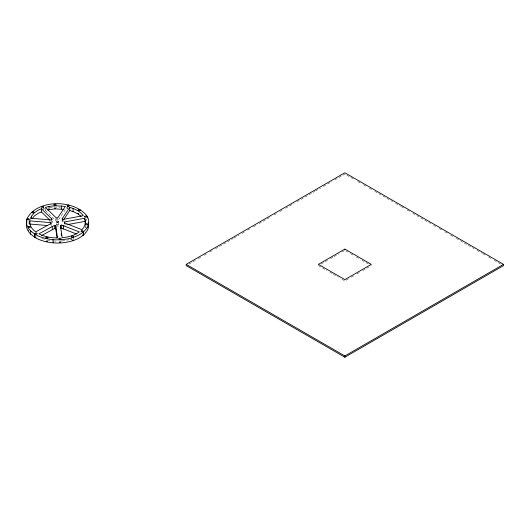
<?xml version="1.0" encoding="UTF-8"?>
<svg xmlns="http://www.w3.org/2000/svg" width="530" height="530" viewBox="0 0 530 530"><rect width="100%" height="100%" fill="white"/><g stroke="black" fill="none" stroke-linecap="round" stroke-linejoin="round"><path stroke-width="0.4" stroke-dasharray="2.65 1.99" d="M58.664 219.625L65.395 209.589M63.096 219.4L63.096 222.58L62.103 221.971L62.447 219.87M51.576 222.885L52.198 222.441L52.198 220.851M36.789 237.148L36.809 237.129A1.007 0.583 0 0 0 37.12 236.731L37.12 236.718A1.073 0.616 0 0 0 37.093 236.552M189.091 263.986L195.524 260.27M198.379 258.62L201.234 256.971M204.096 255.321L206.952 253.671M209.814 252.022L212.669 250.372M215.531 248.722L233.392 238.407M234.108 237.996L239.109 235.108M241.965 233.458L244.827 231.809M247.682 230.159L250.544 228.51M253.4 226.853L256.262 225.204M259.117 223.554L271.267 216.545M274.123 214.895L276.985 213.239M279.84 211.589L282.695 209.94M285.557 208.29L294.13 203.341M296.992 201.691L314.853 191.376M315.569 190.966L320.57 188.077M323.426 186.427L327.003 184.36M327.719 183.95L332.005 181.472M334.861 179.822L344.864 174.052L354.868 179.822M321.286 263.986L327.719 260.27M330.574 258.62L333.43 256.971M334.145 256.56L339.147 253.671M342.009 252.022L344.864 250.372L347.726 252.022M348.435 278.84L344.864 280.9L341.293 278.84M351.297 277.19L354.153 275.54M357.015 273.884L359.87 272.235M362.732 270.585L371.305 265.636M86.231 220.361L86.602 220.122A1.073 0.616 0 0 0 86.145 219.287L86.145 219.287M27.752 222.063L28.527 221.951M43.44 209.092L45.004 208.688M45.421 208.151L45.421 210.536L46.859 210.172M66.74 240.275L69.602 239.54M70.318 239.355L71.755 238.984M66.992 224.694L64.581 225.137L64.581 223.554M49.661 207.707L54.987 207.104L60.413 207.197M62.169 240.892L66.018 240.461M28.494 223.183L27.944 223.137M54.438 241.07L55.975 241.097M66.396 207.886L67.867 208.105M47.514 240.136L53.669 241.057M41.943 238.467L46.123 239.719M357.73 181.472L360.585 183.128M363.447 184.778L366.303 186.427M369.158 188.077L372.02 189.727M374.876 191.376L392.743 201.691M395.599 203.341L400.6 206.23M401.316 206.64L404.178 208.29M407.033 209.94L409.889 211.589M412.751 213.239L430.612 223.554M433.474 225.204L436.329 226.853M439.191 228.51L442.046 230.159M444.908 231.809L447.764 233.458M450.619 235.108L453.481 236.758M456.337 238.407L474.204 248.722M477.06 250.372L482.061 253.26M482.777 253.671L485.639 255.321M488.494 256.971L491.35 258.62M494.212 260.27L500.645 263.986M350.582 253.671L353.444 255.321M356.299 256.971L359.154 258.62M362.017 260.27L368.449 263.986M318.424 265.636L327.003 270.585M329.859 272.235L332.721 273.884M333.43 274.302L338.431 277.19M45.421 210.536L55.822 220.685L55.822 217.505M50.264 220.56L52.198 222.441M85.78 225.932L85.78 227.522M73.617 236.579L73.617 238.964M71.477 237.387L71.477 239.772A1.073 0.616 0 0 1 71.51 239.606M67.052 207.469L67.052 209.058M62.103 218.791L62.103 221.971M61.049 238.778L61.049 241.958M58.625 221.891L58.625 225.071M57.936 224.508L57.936 227.688M57.763 217.784L57.763 220.169M56.485 223.402L56.485 224.992M56.2 217.87L56.2 220.255M54.047 204.871L54.047 207.256M51.152 223.441L51.152 225.826M49.535 219.804L49.535 221.394M43.758 207.124L43.758 210.304M30.521 218.201L30.521 219.791M67.442 208.641A1.073 0.616 0 0 1 67.681 208.555M59.015 241.746A1.007 0.583 0 0 1 59.148 241.627L59.168 241.607A1.073 0.616 0 0 1 60.672 241.534L60.698 241.554A1.007 0.583 0 0 1 60.99 241.799M46.276 240.501A1.073 0.616 0 0 1 47.581 240.481M72.266 239.169A1.073 0.616 0 0 1 72.815 239.169M86.185 227.933A1.073 0.616 0 0 1 86.204 226.953M56.591 225.303A1.073 0.616 0 0 1 57.167 224.455A1.073 0.616 0 0 1 58.578 224.859A1.073 0.616 0 0 1 57.763 225.634L57.485 225.648A1.073 0.616 0 0 1 56.955 225.541"/><path stroke-width="0.79" d="M29.746 220.864C29.09 225.329 32.164 229.47 35.715 231.842L51.152 223.441L50.681 222.626L29.746 220.864L29.746 224.044L47.462 225.535M85.409 225.144L84.707 218.247L64.581 221.957L64.329 222.839L81.912 229.656C84.959 226.86 86.542 222.13 84.707 218.247M73.597 239.865L73.584 239.918A1.073 0.616 0 0 1 73.478 240.07M83.448 231.848L83.429 235.048L83.448 231.848A31.098 17.954 0 0 0 87.264 216.439C74.783 199.134 36.292 198.796 26.705 219.327A31.157 17.987 0 0 0 30.694 230.967L30.687 234.141L34.874 237.367A31.157 17.987 0 0 0 83.429 235.048L83.442 235.042A31.098 17.954 0 0 0 88.324 222.222M31.595 216.134L30.521 218.201L51.377 219.957L52.198 219.261L41.413 208.74L38.339 210.072L34.317 212.815L31.595 216.134L31.595 218.519M69.755 207.382L62.103 218.791L63.096 219.4L83.276 215.677C80.143 211.231 74.876 208.787 69.755 207.382L69.755 210.562L63.812 219.413M32.045 218.764L34.317 215.995L38.339 213.252L41.413 211.921L41.413 208.74M186.229 264.364L344.864 172.78L503.5 264.364L503.5 265.636L344.864 357.22L186.229 265.636L186.229 264.364L344.864 355.948L503.5 264.364M54.365 225.422L38.922 233.81C44.599 236.811 51.132 237.977 57.512 237.937L55.763 225.747L54.365 225.422L54.365 228.602L41.731 235.459M60.42 225.515L62.169 237.712C68.218 237.182 74.372 235.506 79.334 231.908L61.699 225.071L60.42 225.515L60.42 227.9M60.877 228.596L61.699 228.251L76.327 233.922M47.455 241.521L47.389 241.548A1.073 0.616 0 0 1 46.123 241.369M49.005 206.435L45.421 207.356L56.2 217.87L57.763 217.784L65.395 206.409L55.246 205.726L49.005 206.435L49.005 209.615L47.574 209.986M67.8 224.548L84.707 221.427M49.005 209.615L55.246 208.906L63.878 209.357M57.048 237.871L55.763 228.927L54.365 228.602M69.755 210.562L73.094 211.563L77.95 213.935L81.09 216.353M30.687 230.961L34.874 234.187A31.157 17.987 0 0 0 83.429 231.868M41.413 211.921L49.674 219.983M61.162 233.876L61.387 235.433M344.864 355.948L344.864 357.22M87.218 216.373L87.264 218.029M73.094 208.383L73.094 211.563M68.794 205.077L68.794 206.667M68.708 206.64L68.708 205.05L68.502 206.952M64.581 221.957L64.581 223.547M63.527 225.78L63.527 228.96M62.447 218.281L62.447 219.87M61.699 225.071L61.699 228.251M61.606 205.832L61.606 209.012M55.763 225.747L55.763 228.927M53.146 239.659L53.146 242.839M52.271 226.562L52.271 229.742M51.45 218.532L51.45 220.122M50.681 222.626L50.681 224.216M26.738 219.248L26.705 222.507A31.157 17.987 0 0 0 30.694 234.147M60.592 242.515A1.073 0.616 0 0 1 59.287 242.482M83.164 234.545A1.073 0.616 0 0 1 82.985 234.85M82.567 235.062A1.073 0.616 0 0 1 82.302 235.115M28.322 230.378A1.073 0.616 0 0 1 28.275 230.219M72.835 240.362A1.073 0.616 0 0 1 72.279 240.362M87.834 227.688A1.073 0.616 0 0 1 87.689 227.827M78.784 213.908A1.073 0.616 0 0 1 78.526 213.842M78.148 213.61A1.073 0.616 0 0 1 78.023 213.298M55.478 208.588A1.073 0.616 0 0 1 54.656 208.562M35.742 237.288A1.073 0.616 0 0 1 35.49 237.221M54.06 204.713L54.106 205.031A1.073 0.616 0 0 0 55.206 205.441A1.073 0.616 0 0 0 56.173 204.931L55.809 204.355A1.073 0.616 0 0 0 54.298 204.421L54.06 204.713M58.916 238.858L59.287 239.302A1.073 0.616 0 0 0 60.798 239.229L61.049 238.778A1.007 0.583 0 0 0 60.698 238.374A1.073 0.616 0 0 0 59.168 238.427A1.007 0.583 0 0 0 58.916 238.858M73.617 236.579L73.584 236.738A1.073 0.616 0 0 1 72.279 237.182L71.517 236.751A1.073 0.616 0 0 1 72.007 236.049A1.073 0.616 0 0 1 73.299 236.141L73.617 236.579M43.758 207.124L43.619 207.429A1.073 0.616 0 0 1 42.155 207.661L41.618 207.124A1.073 0.616 0 0 1 42.685 206.508L42.956 206.528A1.073 0.616 0 0 1 43.612 206.813L43.758 207.124M80.162 210.152L79.599 210.682A1.073 0.616 0 0 1 78.314 210.556A1.073 0.616 0 0 1 78.182 209.807L79.122 209.516A1.073 0.616 0 0 1 80.162 210.152M35.026 233.339L34.98 233.498A1.073 0.616 0 0 0 36.02 234.134L36.809 233.949A1.007 0.583 0 0 0 37.12 233.551L37.12 233.538A1.073 0.616 0 0 0 36.086 232.895L35.026 233.339M45.951 237.579L45.971 238.049A1.073 0.616 0 0 0 47.389 238.368L48.018 237.864A1.073 0.616 0 0 0 47.336 237.221A1.073 0.616 0 0 0 46.084 237.433L45.951 237.579M67.118 205.719L67.284 206.329A1.073 0.616 0 0 0 68.555 206.508L69.092 205.693A1.073 0.616 0 0 0 68.502 205.362L67.681 205.375A1.073 0.616 0 0 0 67.118 205.719M84.721 216.359L84.701 216.379A1.073 0.616 0 0 0 85.164 217.207L86.602 216.942A1.073 0.616 0 0 0 86.145 216.107L85.33 216.068A1 0.576 0 0 0 84.721 216.359M28.554 226.595L28.395 226.727A1.073 0.616 0 0 0 28.852 227.555L29.918 227.529A1.073 0.616 0 0 0 30.362 226.82A1.073 0.616 0 0 0 29.296 226.389L28.554 226.595M344.864 249.1L318.424 264.364L344.864 279.628L371.305 264.364L344.864 249.1M87.49 224.76L86.423 224.833A1.073 0.616 0 0 1 85.787 224.177A1.073 0.616 0 0 1 86.721 223.653L87.702 223.898A1.073 0.616 0 0 1 87.49 224.76M27.971 218.81L27.726 218.89A1.08 0.623 0 0 0 27.507 219.758L29.011 219.884A1.08 0.623 0 0 0 29.229 219.016L27.971 218.81M81.885 230.722L81.62 230.775A1.073 0.616 0 0 0 81.044 231.444L82.302 231.935A1.073 0.616 0 0 0 83.164 231.365L83.144 231.213A1.073 0.616 0 0 0 82.693 230.815L81.885 230.722M33.046 211.702L32.767 211.715A1.073 0.616 0 0 0 31.952 212.451L32.668 212.908A1.073 0.616 0 0 0 33.893 212.656A1.073 0.616 0 0 0 33.788 211.907L33.046 211.702M57.763 222.454L57.485 222.468A1.073 0.616 0 0 1 56.617 221.553A1.073 0.616 0 0 1 58.419 221.487A1.073 0.616 0 0 1 57.763 222.454M34.874 237.367L34.847 234.167L34.861 237.36M67.767 206.952L67.767 205.362L67.721 206.958"/></g></svg>
